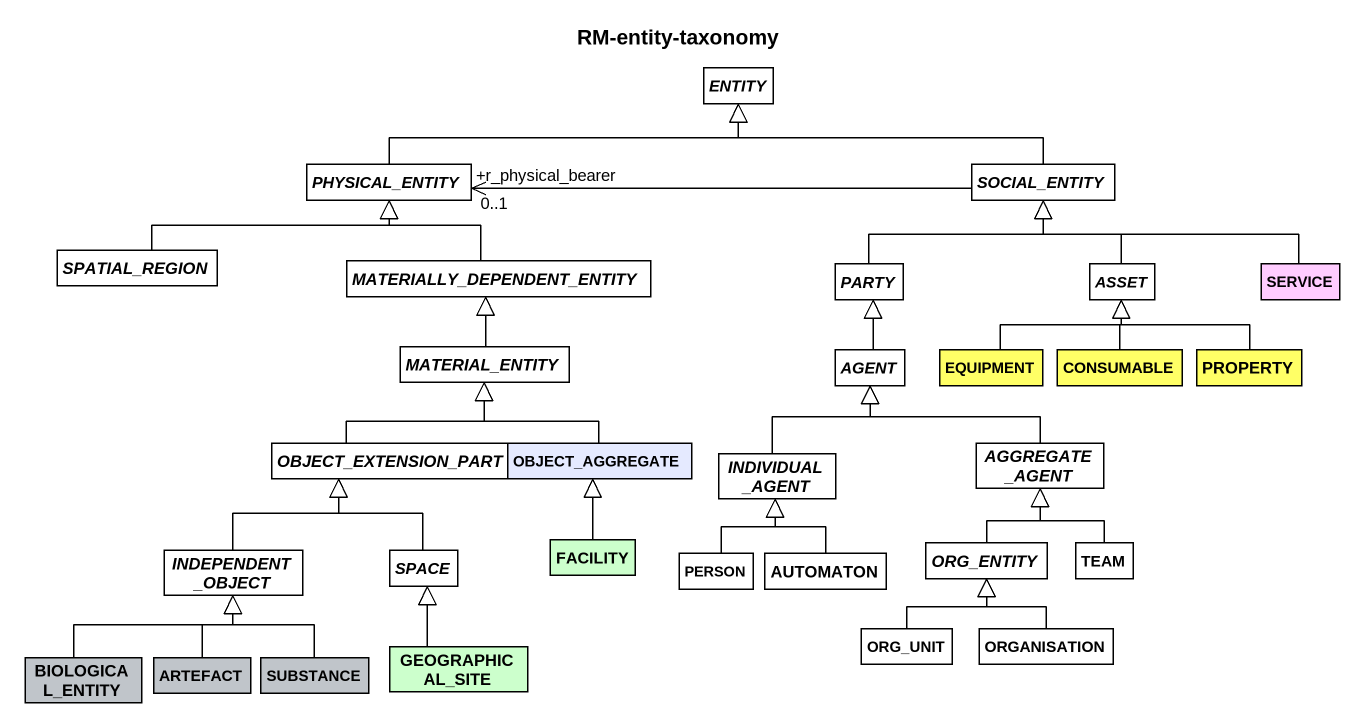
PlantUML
@startuml
title RM-entity-taxonomy
hide circle
hide empty members
abstract class "ENTITY" as ENTITY_ #FFFFFF
abstract class PHYSICAL_ENTITY #FFFFFF
abstract class SOCIAL_ENTITY #FFFFFF
abstract class SPATIAL_REGION #FFFFFF
abstract class MATERIALLY_DEPENDENT_ENTITY #FFFFFF
abstract class PARTY #FFFFFF
abstract class ASSET #FFFFFF
class SERVICE #FFCCFF
abstract class MATERIAL_ENTITY #FFFFFF
abstract class "AGENT" as AGENT_ #FFFFFF
class EQUIPMENT #FFFF66
class CONSUMABLE #FFFF66
class PROPERTY #FFFF66
abstract class OBJECT_EXTENSION_PART
class OBJECT_AGGREGATE #E5EAFF
abstract class INDIVIDUAL_AGENT #FFFFFF
abstract class AGGREGATE_AGENT #FFFFFF
abstract class INDEPENDENT_OBJECT #FFFFFF
abstract class SPACE #FFFFFF
class FACILITY #CCFFCC
class "PERSON" as PERSON_
class AUTOMATON
abstract class ORG_ENTITY #FFFFFF
class TEAM
class ORG_UNIT
class ORGANISATION
class BIOLOGICAL_ENTITY #C0C5CA
class ARTEFACT #C0C5CA
class SUBSTANCE #C0C5CA
class GEOGRAPHICAL_SITE #CCFFCC
PHYSICAL_ENTITY -right-|> ENTITY_
SOCIAL_ENTITY -left-|> ENTITY_
SOCIAL_ENTITY -left-> "+r_physical_bearer\n0..1" PHYSICAL_ENTITY
SPATIAL_REGION -right-|> PHYSICAL_ENTITY
MATERIALLY_DEPENDENT_ENTITY -up-|> PHYSICAL_ENTITY
PARTY -right-|> SOCIAL_ENTITY
ASSET -up-|> SOCIAL_ENTITY
SERVICE -left-|> SOCIAL_ENTITY
MATERIAL_ENTITY -up-|> MATERIALLY_DEPENDENT_ENTITY
AGENT_ -up-|> PARTY
EQUIPMENT -up-|> ASSET
CONSUMABLE -up-|> ASSET
PROPERTY -up-|> ASSET
OBJECT_EXTENSION_PART -up-|> MATERIAL_ENTITY
OBJECT_AGGREGATE -up-|> MATERIAL_ENTITY
INDIVIDUAL_AGENT -up-|> AGENT_
AGGREGATE_AGENT -left-|> AGENT_
INDEPENDENT_OBJECT -up-|> OBJECT_EXTENSION_PART
SPACE -up-|> OBJECT_EXTENSION_PART
FACILITY -up-|> OBJECT_AGGREGATE
PERSON_ -up-|> INDIVIDUAL_AGENT
AUTOMATON -up-|> INDIVIDUAL_AGENT
ORG_ENTITY -up-|> AGGREGATE_AGENT
TEAM -up-|> AGGREGATE_AGENT
ORG_UNIT -up-|> ORG_ENTITY
ORGANISATION -up-|> ORG_ENTITY
BIOLOGICAL_ENTITY -up-|> INDEPENDENT_OBJECT
ARTEFACT -up-|> INDEPENDENT_OBJECT
SUBSTANCE -up-|> INDEPENDENT_OBJECT
GEOGRAPHICAL_SITE -up-|> SPACE
@enduml
